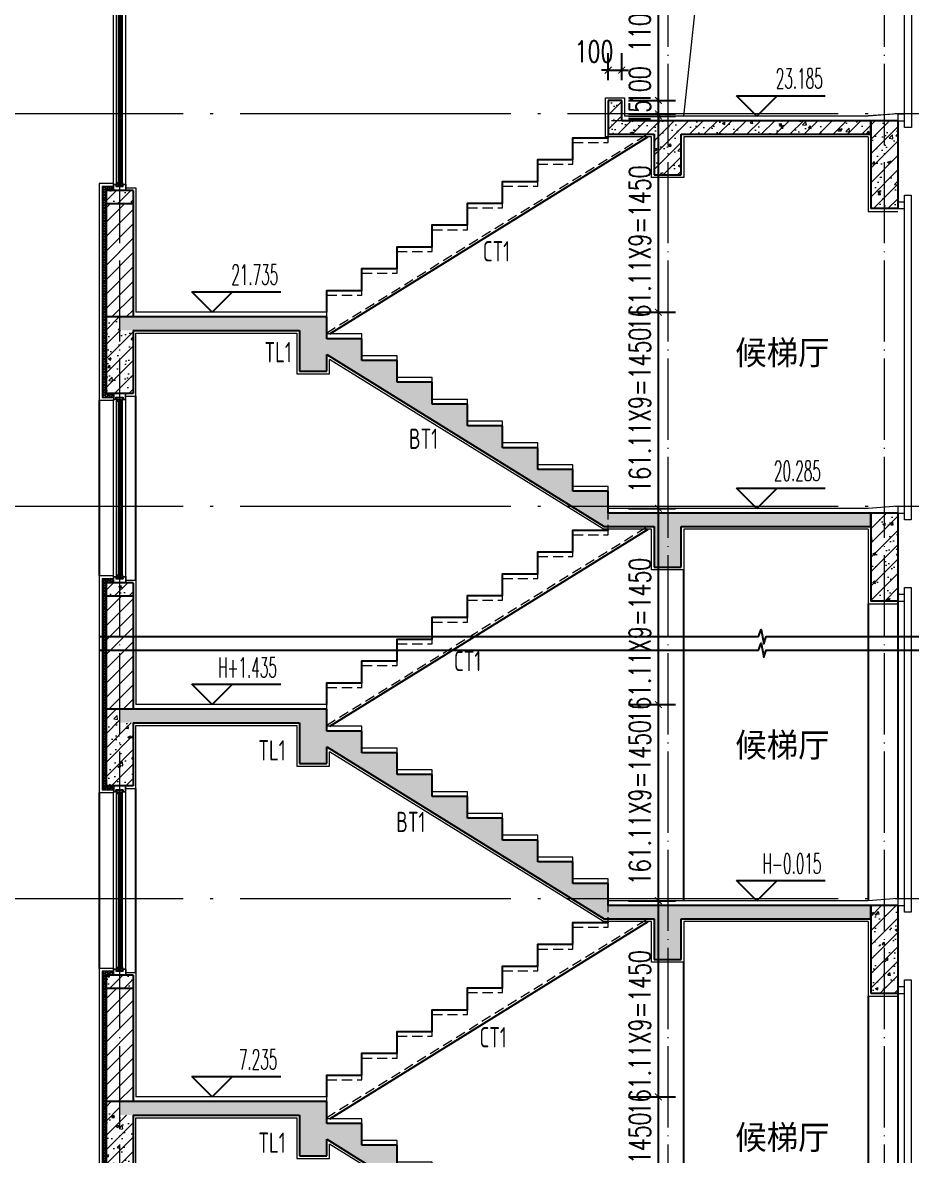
# Model space of a CAD drawing. Extents: x -1307975 to -76406, y -96289 to 379359.
# Drawn here: x -620117 to -613550, y 324553 to 332925 of the extents above; entities that cross this region are included whole.
import ezdxf
from ezdxf.enums import TextEntityAlignment as Align

# ---------------------------------------------------------------- set-up
doc = ezdxf.new("R2010")
doc.units = 0
doc.header["$LTSCALE"] = 1000
doc.linetypes.add('DOTE', pattern=[2.42, 2, -0.2, 0.02, -0.2])
doc.linetypes.add('HIDDEN', pattern=[0.375, 0.25, -0.125])
doc.layers.get('0').update_dxf_attribs({"linetype": 'CONTINUOUS'})
doc.layers.get('DEFPOINTS').update_dxf_attribs({"linetype": 'CONTINUOUS'})
for name, color, linetype in [('DIM_ELEV', 3, 'CONTINUOUS'), ('DIM_SYMB', 3, 'CONTINUOUS'), ('PUB_TEXT', 2, 'CONTINUOUS'), ('TEXT', 2, 'CONTINUOUS'), ('WALL', 5, 'CONTINUOUS'), ('尺寸标注', 86, 'CONTINUOUS'), ('看线', 251, 'CONTINUOUS'), ('立面-看线', 251, 'CONTINUOUS')]:
    doc.layers.add(name, color=color, linetype=linetype)
for name, color, linetype, lineweight in [('DOTE', 19, 'DOTE', 9), ('PUB_HATCH', 8, 'CONTINUOUS', 9), ('S_WINDOW', 144, 'CONTINUOUS', 15), ('STAIR', 2, 'CONTINUOUS', 18), ('WINDOW', 144, 'CONTINUOUS', 15), ('内粉刷', 37, 'CONTINUOUS', 9), ('填充', 251, 'CONTINUOUS', 5), ('立面-洞口示意', 152, 'CONTINUOUS', 13), ('细细', 250, 'CONTINUOUS', 0)]:
    doc.layers.add(name, color=color, linetype=linetype, lineweight=lineweight)
doc.styles.add('_TCH_DIM', font='SIMPLEX.shx', dxfattribs={"width": 0.7, "bigfont": 'GBCBIG.shx'})
doc.styles.add('_TCH_DIM_T3', font='SIMPLEX', dxfattribs={"width": 0.705882, "bigfont": 'GBCBIG'})
doc.styles.add('TSSD_REIN', font='tssdeng.shx', dxfattribs={"width": 0.7, "height": 300, "bigfont": 'tssdchn.shx'})
doc.dimstyles.new('_TCH_ARCH&&50', dxfattribs={"dimtxt": 157.5, "dimasz": 50, "dimexe": 125, "dimexo": 150, "dimgap": 58.75, "dimtad": 1, "dimdec": 0, "dimzin": 0, "dimdsep": 46, "dimtxsty": '_TCH_DIM_T3', "dimblk": 'ARCHTICK', "dimcen": 0.09, "dimclrt": 7, "dimazin": 0, "dimtfac": 1, "dimtdec": 0, "dimtix": 1, "dimtmove": 2, "dimatfit": 3, "dimldrblk": 'ARCHTICK', "dimfxl": 1, "dimtolj": 1, "dimtzin": 0, "dimarcsym": 0})
pattern_1 = [(315, (-218910.2607, -140541.0897), (-1.767766953, -1.767766953), []), (315, (-218909.0822, -140541.0897), (-1.767766953, -1.767766953), [])]
pattern_2 = [(315, (-218910.2607, -141979.3279), (-1.767766953, -1.767766953), []), (315, (-218909.0822, -141979.3279), (-1.767766953, -1.767766953), [])]
pattern_3 = [(45, (0, 0), (-53.0330086, 53.0330086), []), (50, (0, 0), (215.178055, -18.82564), [22.5, -247.5]), (355, (0, 0), (-41.6254, 225.65764), [18, -198]), (100.4514, (17.93, -1.57), (173.552815, 206.831863), [19.122057, -210.342634]), (46.1842, (0, 60), (320.172315, -49.655704), [33.75, -371.25]), (96.6356, (26.68, 55.86), (280.39881, 292.23536), [28.68309, -315.5139]), (351.1842, (0, 60), (280.39858, 292.23558), [27, -297]), (21, (30, 45), (179.072116, -120.785667), [22.5, -247.5]), (326, (30, 45), (72.9946, 217.545014), [18, -198]), (71.4514, (44.92, 34.93), (252.06679, 96.75915), [19.122057, -210.342634]), (37.5, (0, 0), (3.6479566, 99.868156), [0, -195.6, 0, -201, 0, -198.75]), (7.5, (0, 0), (78.920861, 118.323514), [0, -114.6, 0, -191.1, 0, -75.75]), (327.5, (-66.9, 0), (160.146731, -6.7664615), [0, -75, 0, -234, 0, -310.5]), (317.5, (-96.9, 0), (174.95585, 30.031495), [0, -97.5, 0, -155.4, 0, -220.5])]
pattern_4 = [(45, (0, 53.85), (-53.03303, 53.03303), [])]
pattern_5 = [(45, (-762713.5, 410177.97), (-53.03301, 53.03301), []), (50, (-762713.5, 410177.97), (215.17805, -18.82564), [22.5, -247.5]), (355, (-762713.5, 410177.97), (-41.6254, 225.65764), [18, -198]), (100.4514, (-762695.57, 410176.4), (173.55281, 206.83186), [19.12206, -210.34263]), (46.1842, (-762713.5, 410237.97), (320.1723, -49.6557), [33.75, -371.25]), (96.6356, (-762686.82, 410233.83), (280.3988, 292.23536), [28.6831, -315.5139]), (351.1842, (-762713.5, 410237.97), (280.3986, 292.2356), [27, -297]), (21, (-762683.5, 410222.97), (179.07212, -120.78567), [22.5, -247.5]), (326, (-762683.5, 410222.97), (72.9946, 217.545), [18, -198]), (71.4514, (-762668.58, 410212.9), (252.0668, 96.75915), [19.12206, -210.34263]), (37.5, (-762713.5, 410177.97), (3.647957, 99.868156), [0, -195.6, 0, -201, 0, -198.75]), (7.5, (-762713.5, 410177.97), (78.92086, 118.323514), [0, -114.6, 0, -191.1, 0, -75.75]), (327.5, (-762780.4, 410177.97), (160.14673, -6.76646), [0, -75, 0, -234, 0, -310.5]), (317.5, (-762810.4, 410177.97), (174.95585, 30.0315), [0, -97.5, 0, -155.4, 0, -220.5])]

# ---------------------------------------------------------------- blocks, each defined once
blk = doc.blocks.new('FGSDFSFSEFESFES')
at = {"layer": 'WINDOW', "ltscale": 0.8}
for p, q in [((175258.6, -121034), (175208.6, -121034)), ((175258.6, -121084), (175208.6, -121084)), ((175258.6, -123284), (175208.6, -123284)), ((175258.6, -123334), (175208.6, -123334))]:
    blk.add_line(p, q, dxfattribs=at)
blk.add_lwpolyline([(175158.6, -123384), (175208.6, -123384), (175208.6, -120984), (175158.6, -120984), (175158.6, -123384)], dxfattribs=at)
blk = doc.blocks.new('zrszerf')
at = {"layer": '细细'}
h = blk.add_hatch(dxfattribs=at)
h.set_pattern_fill('金属', color=256, style=0)
h.set_pattern_definition(pattern_1)
h.paths.add_polyline_path([(257694.9, 608543.3), (257714.9, 608543.3), (257714.9, 608556.8), (257764.9, 608556.8), (257764.9, 608543.3), (257784.9, 608543.3), (257784.9, 608588.3), (257694.9, 608588.3)])
h.paths.add_polyline_path([(257712.9, 608558.8), (257712.9, 608545.3), (257696.9, 608545.3), (257696.9, 608586.3), (257782.9, 608586.3), (257782.9, 608545.3), (257766.9, 608545.3), (257766.9, 608558.8)], flags=16)
h = blk.add_hatch(dxfattribs=at)
h.set_pattern_fill('金属', color=256, style=0)
h.set_pattern_definition(pattern_1)
h.paths.add_polyline_path([(257762.4, 608554.8), (257762.4, 608529.8), (257750.4, 608529.8), (257750.4, 608539.8), (257729.4, 608539.8), (257729.4, 608529.8), (257717.4, 608529.8), (257717.4, 608554.8)])
h.paths.add_polyline_path([(257719.4, 608552.8), (257719.4, 608531.8), (257727.4, 608531.8), (257727.4, 608541.8), (257752.4, 608541.8), (257752.4, 608531.8), (257760.4, 608531.8), (257760.4, 608552.8)], flags=16)
h = blk.add_hatch(color=256, dxfattribs=at)
edge = h.paths.add_edge_path()
edge.add_line((257735.4, 608539.8), (257735.4, 608527.8))
edge.add_arc((257739.9, 608519.5), 9.44, 61.51755, 118.48245, ccw=False)
edge.add_line((257744.4, 608527.8), (257744.4, 608539.8))
edge.add_arc((257739.9, 608548.1), 9.44, 241.51755, 298.48245, ccw=False)
h = blk.add_hatch(dxfattribs=at)
h.set_pattern_fill('金属', color=256, style=0)
h.set_pattern_definition(pattern_2)
h.paths.add_polyline_path([(257694.9, 607233.3), (257714.9, 607233.3), (257714.9, 607219.8), (257764.9, 607219.8), (257764.9, 607233.3), (257784.9, 607233.3), (257784.9, 607188.3), (257694.9, 607188.3)])
h.paths.add_polyline_path([(257712.9, 607217.8), (257712.9, 607231.3), (257696.9, 607231.3), (257696.9, 607190.3), (257782.9, 607190.3), (257782.9, 607231.3), (257766.9, 607231.3), (257766.9, 607217.8)], flags=16)
h = blk.add_hatch(dxfattribs=at)
h.set_pattern_fill('金属', color=256, style=0)
h.set_pattern_definition(pattern_2)
h.paths.add_polyline_path([(257762.4, 607221.8), (257762.4, 607246.8), (257750.4, 607246.8), (257750.4, 607236.8), (257729.4, 607236.8), (257729.4, 607246.8), (257717.4, 607246.8), (257717.4, 607221.8)])
h.paths.add_polyline_path([(257719.4, 607223.8), (257719.4, 607244.8), (257727.4, 607244.8), (257727.4, 607234.8), (257752.4, 607234.8), (257752.4, 607244.8), (257760.4, 607244.8), (257760.4, 607223.8)], flags=16)
h = blk.add_hatch(color=256, dxfattribs=at)
edge = h.paths.add_edge_path()
edge.add_line((257735.4, 607236.8), (257735.4, 607248.8))
edge.add_arc((257739.9, 607257.1), 9.44, 241.51755, 298.48245)
edge.add_line((257744.4, 607248.8), (257744.4, 607236.8))
edge.add_arc((257739.9, 607228.5), 9.44, 61.51755, 118.48245)
at = {"layer": 'S_WINDOW'}
for p, q in [((257694.9, 607233.3), (257694.9, 608543.3)), ((257717.4, 607246.8), (257717.4, 608529.8)), ((257762.4, 607246.8), (257762.4, 608529.8)), ((257784.9, 607233.3), (257784.9, 608543.3))]:
    blk.add_line(p, q, dxfattribs=at)
for points in [[(257784.9, 608588.3), (257784.9, 608543.3), (257764.9, 608543.3), (257764.9, 608556.8), (257714.9, 608556.8), (257714.9, 608543.3), (257694.9, 608543.3), (257694.9, 608588.3)], [(257782.9, 608586.3), (257782.9, 608545.3), (257766.9, 608545.3), (257766.9, 608558.8), (257712.9, 608558.8), (257712.9, 608545.3), (257696.9, 608545.3), (257696.9, 608586.3)], [(257762.4, 608554.8), (257762.4, 608529.8), (257750.4, 608529.8), (257750.4, 608539.8), (257729.4, 608539.8), (257729.4, 608529.8), (257717.4, 608529.8), (257717.4, 608554.8)], [(257760.4, 608552.8), (257760.4, 608531.8), (257752.4, 608531.8), (257752.4, 608541.8), (257727.4, 608541.8), (257727.4, 608531.8), (257719.4, 608531.8), (257719.4, 608552.8)], [(257784.9, 607188.3), (257784.9, 607233.3), (257764.9, 607233.3), (257764.9, 607219.8), (257714.9, 607219.8), (257714.9, 607233.3), (257694.9, 607233.3), (257694.9, 607188.3)], [(257782.9, 607190.3), (257782.9, 607231.3), (257766.9, 607231.3), (257766.9, 607217.8), (257712.9, 607217.8), (257712.9, 607231.3), (257696.9, 607231.3), (257696.9, 607190.3)], [(257762.4, 607221.8), (257762.4, 607246.8), (257750.4, 607246.8), (257750.4, 607236.8), (257729.4, 607236.8), (257729.4, 607246.8), (257717.4, 607246.8), (257717.4, 607221.8)], [(257760.4, 607223.8), (257760.4, 607244.8), (257752.4, 607244.8), (257752.4, 607234.8), (257727.4, 607234.8), (257727.4, 607244.8), (257719.4, 607244.8), (257719.4, 607223.8)]]:
    blk.add_lwpolyline(points, close=True, dxfattribs=at)
at = {"layer": '细细'}
for points in [[(257729.4, 608529.8), (257729.4, 607246.8)], [(257735.4, 607248.8), (257735.4, 608539.8)], [(257744.4, 607248.8), (257744.4, 608539.8)], [(257750.4, 608529.8), (257750.4, 607246.8)]]:
    blk.add_lwpolyline(points, dxfattribs=at)
for points in [[(257735.4, 608539.8), (257735.4, 608527.8, -0.253805), (257744.4, 608527.8), (257744.4, 608539.8, -0.253805)], [(257735.4, 607236.8), (257735.4, 607248.8, 0.253805), (257744.4, 607248.8), (257744.4, 607236.8, 0.253805)]]:
    blk.add_lwpolyline(points, format="xyb", close=True, dxfattribs=at)
blk = doc.blocks.new('$LinePat$保温层')
at = {"color": 0}
for p, q in [((24, -24), (24, -56)), ((72, -56), (72, -24))]:
    blk.add_line(p, q, dxfattribs=at)
for centre, start, end in [((96, -24), 90, 180), ((0, -24), 0, 90), ((48, -56), 180, 0)]:
    blk.add_arc(centre, 24, start, end, dxfattribs=at)
blk = doc.blocks.new('BFGBFBCBVFB')
at = {"layer": 'PUB_HATCH'}
h = blk.add_hatch(dxfattribs=at)
h.set_pattern_fill('钢筋混凝土', color=256, scale=30, style=0)
h.set_pattern_definition(pattern_3)
h.paths.add_polyline_path([(894172.3, 26030), (894172.3, 25380), (894372.3, 25380), (894372.3, 26030)])
h = blk.add_hatch(dxfattribs=at)
h.set_pattern_fill('钢筋混凝土', color=256, scale=30, style=0)
h.set_pattern_definition(pattern_3)
h.paths.add_polyline_path([(898272.4, 25995), (896272.3, 25995), (896472.3, 25895), (898272.4, 25895)])
h = blk.add_hatch(dxfattribs=at)
h.set_pattern_fill('钢筋混凝土', color=256, scale=30, style=0)
h.set_pattern_definition(pattern_3)
h.paths.add_polyline_path([(896472.3, 25895), (896272.3, 25995), (896272.3, 25480), (896472.3, 25480)])
h = blk.add_hatch(dxfattribs=at)
h.set_pattern_fill('钢筋混凝土', color=256, scale=30, style=0)
h.set_pattern_definition(pattern_3)
h.paths.add_polyline_path([(888522.3, 25515), (888522.3, 25415), (888722.3, 25415), (888722.3, 25515)])
h = blk.add_hatch(dxfattribs=at)
h.set_pattern_fill('普通砖', color=256, scale=30, style=0)
h.set_pattern_definition(pattern_4)
h.paths.add_polyline_path([(896472.3, 25480), (896272.3, 25480), (896272.3, 23095), (896472.3, 23095)])
h = blk.add_hatch(dxfattribs=at)
h.set_pattern_fill('普通砖', color=256, scale=30, style=0)
h.set_pattern_definition(pattern_4)
h.paths.add_polyline_path([(888722.4, 25415), (888522.4, 25415), (888522.4, 24580), (888722.4, 24580)])
h = blk.add_hatch(dxfattribs=at)
h.set_pattern_fill('钢筋混凝土', color=256, scale=30, style=0)
h.set_pattern_definition(pattern_3)
h.paths.add_polyline_path([(888722.3, 24480), (888622.3, 24480), (888622.3, 24580), (888522.3, 24580), (888522.3, 24015), (888722.3, 24015)])
h = blk.add_hatch(dxfattribs=at)
h.set_pattern_fill('钢筋混凝土', color=256, scale=30, style=0)
h.set_pattern_definition(pattern_3)
h.paths.add_polyline_path([(888622.3, 24580), (888622.3, 24480), (889952.4, 24480), (889952.4, 24180), (890152.4, 24180), (890152.4, 24301.2), (892203.9, 23030), (892572.4, 23030), (892572.4, 22730), (892772.4, 22730), (892772.4, 23030), (894172.3, 23030), (894172.3, 23130), (892232.4, 23130), (892232.4, 23291.1), (891972.4, 23291.1), (891972.4, 23452.2), (891712.4, 23452.2), (891712.4, 23613.3), (891452.4, 23613.3), (891452.4, 23774.4), (891192.4, 23774.4), (891192.4, 23935.5), (890932.4, 23935.5), (890932.4, 24096.6), (890672.4, 24096.6), (890672.4, 24257.8), (890412.4, 24257.8), (890412.4, 24418.9), (890152.4, 24418.9), (890152.4, 24580)])
at = {"layer": '立面-看线'}
h = blk.add_hatch(dxfattribs=at)
h.set_pattern_fill('HONEY', color=256, scale=7)
h.set_pattern_definition([(0, (93631.251, -359366.987), (16.66875, 9.623705), [11.1125, -22.225]), (120, (93631.251, -359366.987), (-16.66874801, 9.62370845), [11.1125, -22.225]), (60, (93631.251, -359366.987), (1.99e-06, 19.24741345), [-22.225, 11.1125])])
h.paths.add_polyline_path([(896543.3, 26020), (896543.3, 25995), (898272.4, 25995), (898272.4, 26020)])
h = blk.add_hatch(dxfattribs=at)
h.set_pattern_fill('HONEY', color=256, scale=7)
h.set_pattern_definition([(0, (77469.076, -360831.97), (16.66875, 9.623705), [11.1125, -22.225]), (120, (77469.076, -360831.97), (-16.66874801, 9.62370845), [11.1125, -22.225]), (60, (77469.076, -360831.97), (1.99e-06, 19.24741345), [-22.225, 11.1125])])
h.paths.add_polyline_path([(888492.3, 24615), (888522.3, 24615), (888522.3, 25515), (888577.3, 25515), (888577.3, 25545), (888492.3, 25545)])
h = blk.add_hatch(dxfattribs=at)
h.set_pattern_fill('HONEY', color=256, scale=7)
h.set_pattern_definition([(0, (77469.098, -360831.968), (16.66875, 9.623705), [11.1125, -22.225]), (120, (77469.098, -360831.968), (-16.66874801, 9.62370845), [11.1125, -22.225]), (60, (77469.098, -360831.968), (1.99e-06, 19.24741345), [-22.225, 11.1125])])
h.paths.add_polyline_path([(888492.3, 24615), (888522.3, 24615), (888522.3, 24015), (888577.3, 24015), (888577.3, 23985), (888492.3, 23985)])
at = {"layer": 'PUB_HATCH', "color": 215, "true_color": 0xa953a0}
blk.add_line((896543.3, 26020), (898272.4, 26020), dxfattribs=at)
blk.add_lwpolyline([(888577.3, 25545), (888492.3, 25545), (888492.3, 23985), (888577.3, 23985)], dxfattribs=at)
at = {"layer": 'STAIR', "linetype": 'HIDDEN', "ltscale": 0.3}
blk.add_line((890152.4, 24462.3), (892520.9, 25930), dxfattribs=at)
blk.add_lwpolyline([(890152.4, 24580), (890152.4, 24741.1), (890412.4, 24741.1), (890412.4, 24902.2), (890672.4, 24902.2), (890672.4, 25063.3), (890932.4, 25063.3), (890932.4, 25224.4), (891192.4, 25224.4), (891192.4, 25385.5), (891452.4, 25385.5), (891452.4, 25546.6), (891712.4, 25546.6), (891712.4, 25707.8), (891972.4, 25707.8), (891972.4, 25868.9), (892232.4, 25868.9), (892232.4, 26030)], dxfattribs=at)
at = {"layer": 'WALL'}
for p, q in [((894172.3, 26030), (894172.3, 25380)), ((894372.3, 26030), (894172.3, 26030)), ((894372.3, 26030), (894372.3, 25380)), ((898272.4, 25995), (896272.3, 25995)), ((896272.3, 25995), (896272.3, 25480)), ((898272.4, 25895), (898272.4, 25995)), ((898272.4, 25895), (896472.3, 25895)), ((896472.3, 25895), (896472.3, 25480)), ((888522.3, 25515), (888522.3, 25415)), ((888722.3, 25515), (888522.3, 25515)), ((888722.3, 25515), (888722.3, 25415)), ((896272.3, 25480), (896272.3, 23095)), ((896472.3, 25480), (896272.3, 25480)), ((896472.3, 25480), (896472.3, 23095)), ((888722.3, 25415), (888522.3, 25415)), ((888522.4, 25415), (888522.4, 24580)), ((888722.3, 25415), (888722.4, 25415)), ((888722.4, 25415), (888722.4, 24580)), ((894372.3, 25380), (894172.3, 25380)), ((888522.3, 24580), (888522.3, 24015)), ((888622.3, 24580), (888522.3, 24580)), ((888622.3, 24580), (888522.4, 24580)), ((890152.4, 24580), (888622.3, 24580)), ((890152.4, 24418.9), (890152.4, 24580)), ((888722.3, 24480), (888722.3, 24015)), ((888722.3, 24480), (889952.4, 24480)), ((889952.4, 24480), (889952.4, 24180)), ((890412.4, 24418.9), (890152.4, 24418.9)), ((890412.4, 24257.8), (890412.4, 24418.9)), ((890152.4, 24180), (890152.4, 24301.2)), ((890152.4, 24301.2), (892203.9, 23030)), ((890672.4, 24257.8), (890412.4, 24257.8)), ((890672.4, 24096.6), (890672.4, 24257.8)), ((889952.4, 24180), (890152.4, 24180)), ((890932.4, 24096.6), (890672.4, 24096.6)), ((890932.4, 23935.5), (890932.4, 24096.6)), ((888722.3, 24015), (888522.3, 24015)), ((891192.4, 23935.5), (890932.4, 23935.5)), ((891192.4, 23774.4), (891192.4, 23935.5)), ((891452.4, 23774.4), (891192.4, 23774.4)), ((891452.4, 23613.3), (891452.4, 23774.4)), ((891712.4, 23613.3), (891452.4, 23613.3)), ((891712.4, 23452.2), (891712.4, 23613.3)), ((891972.4, 23452.2), (891712.4, 23452.2)), ((891972.4, 23291.1), (891972.4, 23452.2)), ((892232.4, 23291.1), (891972.4, 23291.1)), ((892232.4, 23130), (892232.4, 23291.1)), ((894172.3, 23130), (892232.4, 23130)), ((894172.3, 23030), (894172.3, 23130)), ((892203.9, 23030), (892572.4, 23030)), ((892572.4, 23030), (892572.4, 22730)), ((892772.4, 22730), (892772.4, 23030)), ((892772.4, 23030), (894172.3, 23030)), ((896472.3, 23095), (896272.3, 23095)), ((892572.4, 22730), (892772.4, 22730))]:
    blk.add_line(p, q, dxfattribs=at)
at = {"layer": '内粉刷'}
for p, q in [((896493.3, 23095), (896493.3, 25895)), ((896543.3, 25895), (896543.3, 23095)), ((896563.3, 25875), (898272.4, 25875)), ((890152.4, 24615), (888742.3, 24615)), ((888742.3, 24460), (889932.4, 24460)), ((889932.4, 24460), (889932.4, 24160)), ((890172.4, 24160), (890172.4, 24265.3)), ((889932.4, 24160), (890172.4, 24160)), ((894152.4, 23165), (892232.4, 23165))]:
    blk.add_line(p, q, dxfattribs=at)
for points in [[(894372.4, 26080), (894152.4, 26065)], [(894372.4, 26080), (894372.4, 26030)], [(898272.4, 26050), (896563.3, 26050)], [(894152.4, 25910), (894152.4, 25360), (894372.4, 25360)], [(896563.3, 25875), (896563.3, 23150)], [(888577.3, 25565), (888472.3, 25565), (888472.3, 23965), (888577.3, 23965)], [(888667.3, 25535), (888742.3, 25535), (888742.3, 24615)], [(892232.4, 23165), (892232.4, 23326.1), (891972.4, 23326.1), (891972.4, 23487.2), (891712.4, 23487.2), (891712.4, 23648.3), (891452.4, 23648.3), (891452.4, 23809.4), (891192.4, 23809.4), (891192.4, 23970.5), (890932.4, 23970.5), (890932.4, 24131.6), (890672.4, 24131.6), (890672.4, 24292.8), (890412.4, 24292.8), (890412.4, 24453.9), (890152.4, 24453.9), (890152.4, 24615)], [(888667.3, 23995), (888742.3, 23995), (888742.3, 24460)], [(894152.4, 23010), (892792.4, 23010), (892792.4, 22710), (892552.4, 22710), (892552.4, 23010), (892198.2, 23010), (890172.4, 24265.3)]]:
    blk.add_lwpolyline(points, dxfattribs=at)
at = {"layer": '看线'}
for p, q in [((888742.3, 25535), (888742.3, 26895)), ((888472.3, 26865), (888472.3, 25565)), ((892792.4, 23165), (892792.4, 25610)), ((894372.3, 25380), (894372.3, 23180)), ((894152.4, 25360), (894152.4, 23165))]:
    blk.add_line(p, q, dxfattribs=at)
at = {"layer": '看线', "color": 32}
for p, q in [((896563.3, 26080), (898272.4, 26080)), ((890176.7, 24453.9), (892526.6, 25910))]:
    blk.add_line(p, q, dxfattribs=at)
blk.add_lwpolyline([(890152.4, 24615), (890152.4, 24776.1), (890412.4, 24776.1), (890412.4, 24937.2), (890672.4, 24937.2), (890672.4, 25098.3), (890932.4, 25098.3), (890932.4, 25259.4), (891192.4, 25259.4), (891192.4, 25420.5), (891452.4, 25420.5), (891452.4, 25581.6), (891712.4, 25581.6), (891712.4, 25742.8), (891972.4, 25742.8), (891972.4, 25903.9), (892232.4, 25903.9), (892232.4, 25910)], dxfattribs=at)
at = {"xscale": -1}
for name, p in [('zrszerf', (1146362.2, -581673.3)), ('FGSDFSFSEFESFES', (1069630.9, 146464))]:
    blk.add_blockref(name, p, dxfattribs=at)
at = {"layer": '填充', "color": 252, "xscale": -0.5013020832264923, "yscale": 0.499999999874268, "zscale": 0.4999999998742679, "rotation": 269.9999999995265}
for p in [(896538.3, 25846.8), (896538.3, 25798.7), (896538.3, 25750.6), (896538.3, 25702.5), (896538.3, 25654.3), (896538.3, 25606.2), (896538.3, 25558.1), (896538.3, 25510), (896538.3, 25461.8), (896538.3, 25413.7), (896538.3, 25365.6), (896538.3, 25317.5), (896538.3, 25269.3), (896538.3, 25221.2), (896538.3, 25173.1), (896538.3, 25125), (896538.3, 25076.8), (896538.3, 25028.7), (896538.3, 24980.6), (896538.3, 24932.5), (896538.3, 24884.3), (896538.3, 24836.2), (896538.3, 24788.1), (896538.3, 24740), (896538.3, 24691.8), (896538.3, 24643.7), (896538.3, 24595.6), (896538.3, 24547.5), (896538.3, 24499.3), (896538.3, 24451.2), (896538.3, 24403.1), (896538.3, 24355), (896538.3, 24306.8), (896538.3, 24258.7), (896538.3, 24210.6), (896538.3, 24162.5), (896538.3, 24114.3), (896538.3, 24066.2), (896538.3, 24018.1), (896538.3, 23970), (896538.3, 23921.8), (896538.3, 23873.7), (896538.3, 23825.6), (896538.3, 23777.5), (896538.3, 23729.3), (896538.3, 23681.2), (896538.3, 23633.1), (896538.3, 23585), (896538.3, 23536.8), (896538.3, 23488.7), (896538.3, 23440.6), (896538.3, 23392.5), (896538.3, 23344.3), (896538.3, 23296.2), (896538.3, 23248.1), (896538.3, 23200), (896538.3, 23151.8), (896538.3, 23103.7)]:
    blk.add_blockref('$LinePat$保温层', p, dxfattribs=at)
blk = doc.blocks.new('_ArchTick')
at = {"color": 0, "linetype": 'ByBlock', "const_width": 0.15}
blk.add_lwpolyline([(-0.5, -0.5), (0.5, 0.5)], dxfattribs=at)
blk = doc.blocks.new('*D560')
at = {"layer": 'DEFPOINTS', "color": 0, "transparency": 16777216}
for p in [(-615790.2, 333449.5), (-615419, 333449.5), (-615790.2, 332349.5)]:
    blk.add_point(p, dxfattribs=at)
at = {"layer": '尺寸标注', "color": 0, "lineweight": -2, "transparency": 16777216}
for p, q in [((-615640.2, 333449.5), (-615294, 333449.5)), ((-615419, 332349.5), (-615419, 333449.5)), ((-615640.2, 332349.5), (-615294, 332349.5))]:
    blk.add_line(p, q, dxfattribs=at)
at = {"layer": '尺寸标注', "color": 0, "lineweight": -2, "transparency": 16777216, "xscale": 50, "yscale": 50, "zscale": 50}
for p, rotation in [((-615419, 333449.5), 90), ((-615419, 332349.5), 270)]:
    blk.add_blockref('_ArchTick', p, dxfattribs=dict(at, rotation=rotation))
at = {"layer": '尺寸标注', "color": 7, "transparency": 16777216, "insert": (-615556.5, 332899.5), "char_height": 157.5, "attachment_point": 5, "rotation": 90, "style": '_TCH_DIM_T3'}
blk.add_mtext('\\A1;1100', dxfattribs=at)
blk = doc.blocks.new('*D561')
at = {"layer": 'DEFPOINTS', "color": 0, "transparency": 16777216}
for p in [(-615790.2, 332349.5), (-615419, 332349.5), (-615790.2, 332249.5)]:
    blk.add_point(p, dxfattribs=at)
at = {"layer": '尺寸标注', "color": 0, "lineweight": -2, "transparency": 16777216}
for p, q in [((-615419, 332349.5), (-615419, 332399.5)), ((-615640.2, 332349.5), (-615294, 332349.5)), ((-615419, 332249.5), (-615419, 332349.5)), ((-615640.2, 332249.5), (-615294, 332249.5)), ((-615419, 332249.5), (-615419, 332199.5))]:
    blk.add_line(p, q, dxfattribs=at)
at = {"layer": '尺寸标注', "color": 0, "lineweight": -2, "transparency": 16777216, "xscale": 50, "yscale": 50, "zscale": 50}
for p, rotation in [((-615419, 332349.5), 270), ((-615419, 332249.5), 90)]:
    blk.add_blockref('_ArchTick', p, dxfattribs=dict(at, rotation=rotation))
at = {"layer": '尺寸标注', "color": 7, "transparency": 16777216, "insert": (-615556.5, 332458.5), "char_height": 157.5, "attachment_point": 5, "rotation": 90, "style": '_TCH_DIM_T3'}
blk.add_mtext('\\A1;100', dxfattribs=at)
blk = doc.blocks.new('*D562')
at = {"layer": 'DEFPOINTS', "color": 0, "transparency": 16777216}
for p in [(-615790.2, 332249.5), (-615790.2, 332234.5), (-615419, 332249.5)]:
    blk.add_point(p, dxfattribs=at)
at = {"layer": '尺寸标注', "color": 0, "lineweight": -2, "transparency": 16777216}
for p, q in [((-615419, 332249.5), (-615419, 332299.5)), ((-615640.2, 332249.5), (-615294, 332249.5)), ((-615640.2, 332234.5), (-615294, 332234.5)), ((-615419, 332234.5), (-615419, 332249.5)), ((-615419, 332234.5), (-615419, 332184.5))]:
    blk.add_line(p, q, dxfattribs=at)
at = {"layer": '尺寸标注', "color": 0, "lineweight": -2, "transparency": 16777216, "xscale": 50, "yscale": 50, "zscale": 50}
for p, rotation in [((-615419, 332249.5), 270), ((-615419, 332234.5), 90)]:
    blk.add_blockref('_ArchTick', p, dxfattribs=dict(at, rotation=rotation))
at = {"layer": '尺寸标注', "color": 7, "transparency": 16777216, "insert": (-615556.5, 332257.6), "char_height": 157.5, "attachment_point": 5, "rotation": 90, "style": '_TCH_DIM_T3'}
blk.add_mtext('\\A1;15', dxfattribs=at)
blk = doc.blocks.new('*D563')
at = {"layer": 'DEFPOINTS', "color": 0, "transparency": 16777216}
for p in [(-615790.2, 332234.5), (-615419, 332234.5), (-615790.2, 330784.6)]:
    blk.add_point(p, dxfattribs=at)
at = {"layer": '尺寸标注', "color": 0, "lineweight": -2, "transparency": 16777216}
for p, q in [((-615640.2, 332234.5), (-615294, 332234.5)), ((-615419, 330784.6), (-615419, 332234.5)), ((-615640.2, 330784.6), (-615294, 330784.6))]:
    blk.add_line(p, q, dxfattribs=at)
at = {"layer": '尺寸标注', "color": 0, "lineweight": -2, "transparency": 16777216, "xscale": 50, "yscale": 50, "zscale": 50}
for p, rotation in [((-615419, 332234.5), 90), ((-615419, 330784.6), 270)]:
    blk.add_blockref('_ArchTick', p, dxfattribs=dict(at, rotation=rotation))
at = {"layer": '尺寸标注', "color": 7, "transparency": 16777216, "insert": (-615556.5, 331259.6), "char_height": 157.5, "attachment_point": 5, "rotation": 90, "style": '_TCH_DIM_T3'}
blk.add_mtext('\\A1;161.11X9=1450', dxfattribs=at)
blk = doc.blocks.new('*D564')
at = {"layer": 'DEFPOINTS', "color": 0, "transparency": 16777216}
for p in [(-615790.2, 330784.6), (-615419, 330784.6), (-615790.2, 329334.6)]:
    blk.add_point(p, dxfattribs=at)
at = {"layer": '尺寸标注', "color": 0, "lineweight": -2, "transparency": 16777216}
for p, q in [((-615640.2, 330784.6), (-615294, 330784.6)), ((-615419, 329334.6), (-615419, 330784.6)), ((-615640.2, 329334.6), (-615294, 329334.6))]:
    blk.add_line(p, q, dxfattribs=at)
at = {"layer": '尺寸标注', "color": 0, "lineweight": -2, "transparency": 16777216, "xscale": 50, "yscale": 50, "zscale": 50}
for p, rotation in [((-615419, 330784.6), 90), ((-615419, 329334.6), 270)]:
    blk.add_blockref('_ArchTick', p, dxfattribs=dict(at, rotation=rotation))
at = {"layer": '尺寸标注', "color": 7, "transparency": 16777216, "insert": (-615556.5, 330059.6), "char_height": 157.5, "attachment_point": 5, "rotation": 90, "style": '_TCH_DIM_T3'}
blk.add_mtext('\\A1;161.11X9=1450', dxfattribs=at)
blk = doc.blocks.new('*D565')
at = {"layer": 'DEFPOINTS', "color": 0, "transparency": 16777216}
for p in [(-615790.2, 329334.6), (-615419, 329334.6), (-615790.2, 327884.6)]:
    blk.add_point(p, dxfattribs=at)
at = {"layer": '尺寸标注', "color": 0, "lineweight": -2, "transparency": 16777216}
for p, q in [((-615640.2, 329334.6), (-615294, 329334.6)), ((-615419, 327884.6), (-615419, 329334.6)), ((-615640.2, 327884.6), (-615294, 327884.6))]:
    blk.add_line(p, q, dxfattribs=at)
at = {"layer": '尺寸标注', "color": 0, "lineweight": -2, "transparency": 16777216, "xscale": 50, "yscale": 50, "zscale": 50}
for p, rotation in [((-615419, 329334.6), 90), ((-615419, 327884.6), 270)]:
    blk.add_blockref('_ArchTick', p, dxfattribs=dict(at, rotation=rotation))
at = {"layer": '尺寸标注', "color": 7, "transparency": 16777216, "insert": (-615556.5, 328359.6), "char_height": 157.5, "attachment_point": 5, "rotation": 90, "style": '_TCH_DIM_T3'}
blk.add_mtext('\\A1;161.11X9=1450', dxfattribs=at)
blk = doc.blocks.new('*D566')
at = {"layer": 'DEFPOINTS', "color": 0, "transparency": 16777216}
for p in [(-615790.2, 327884.6), (-615419, 327884.6), (-615790.2, 326434.6)]:
    blk.add_point(p, dxfattribs=at)
at = {"layer": '尺寸标注', "color": 0, "lineweight": -2, "transparency": 16777216}
for p, q in [((-615640.2, 327884.6), (-615294, 327884.6)), ((-615419, 326434.6), (-615419, 327884.6)), ((-615640.2, 326434.6), (-615294, 326434.6))]:
    blk.add_line(p, q, dxfattribs=at)
at = {"layer": '尺寸标注', "color": 0, "lineweight": -2, "transparency": 16777216, "xscale": 50, "yscale": 50, "zscale": 50}
for p, rotation in [((-615419, 327884.6), 90), ((-615419, 326434.6), 270)]:
    blk.add_blockref('_ArchTick', p, dxfattribs=dict(at, rotation=rotation))
at = {"layer": '尺寸标注', "color": 7, "transparency": 16777216, "insert": (-615556.5, 327159.6), "char_height": 157.5, "attachment_point": 5, "rotation": 90, "style": '_TCH_DIM_T3'}
blk.add_mtext('\\A1;161.11X9=1450', dxfattribs=at)
blk = doc.blocks.new('*D567')
at = {"layer": 'DEFPOINTS', "color": 0, "transparency": 16777216}
for p in [(-615790.2, 326434.6), (-615419, 326434.6), (-615790.2, 324984.6)]:
    blk.add_point(p, dxfattribs=at)
at = {"layer": '尺寸标注', "color": 0, "lineweight": -2, "transparency": 16777216}
for p, q in [((-615640.2, 326434.6), (-615294, 326434.6)), ((-615419, 324984.6), (-615419, 326434.6)), ((-615640.2, 324984.6), (-615294, 324984.6))]:
    blk.add_line(p, q, dxfattribs=at)
at = {"layer": '尺寸标注', "color": 0, "lineweight": -2, "transparency": 16777216, "xscale": 50, "yscale": 50, "zscale": 50}
for p, rotation in [((-615419, 326434.6), 90), ((-615419, 324984.6), 270)]:
    blk.add_blockref('_ArchTick', p, dxfattribs=dict(at, rotation=rotation))
at = {"layer": '尺寸标注', "color": 7, "transparency": 16777216, "insert": (-615556.5, 325459.6), "char_height": 157.5, "attachment_point": 5, "rotation": 90, "style": '_TCH_DIM_T3'}
blk.add_mtext('\\A1;161.11X9=1450', dxfattribs=at)
blk = doc.blocks.new('*D568')
at = {"layer": 'DEFPOINTS', "color": 0, "transparency": 16777216}
for p in [(-615790.2, 324984.6), (-615419, 324984.6), (-615790.2, 323534.6)]:
    blk.add_point(p, dxfattribs=at)
at = {"layer": '尺寸标注', "color": 0, "lineweight": -2, "transparency": 16777216}
for p, q in [((-615640.2, 324984.6), (-615294, 324984.6)), ((-615419, 323534.6), (-615419, 324984.6)), ((-615640.2, 323534.6), (-615294, 323534.6))]:
    blk.add_line(p, q, dxfattribs=at)
at = {"layer": '尺寸标注', "color": 0, "lineweight": -2, "transparency": 16777216, "xscale": 50, "yscale": 50, "zscale": 50}
for p, rotation in [((-615419, 324984.6), 90), ((-615419, 323534.6), 270)]:
    blk.add_blockref('_ArchTick', p, dxfattribs=dict(at, rotation=rotation))
at = {"layer": '尺寸标注', "color": 7, "transparency": 16777216, "insert": (-615556.5, 324259.6), "char_height": 157.5, "attachment_point": 5, "rotation": 90, "style": '_TCH_DIM_T3'}
blk.add_mtext('\\A1;161.11X9=1450', dxfattribs=at)
blk = doc.blocks.new('*D577')
at = {"layer": 'DEFPOINTS', "color": 0, "transparency": 16777216}
for p in [(-615690.1, 332573.7), (-615790.1, 332349.6), (-615690.1, 332349.6)]:
    blk.add_point(p, dxfattribs=at)
at = {"layer": '尺寸标注', "color": 0, "lineweight": -2, "transparency": 16777216}
for p, q in [((-615790.1, 332499.6), (-615790.1, 332698.7)), ((-615690.1, 332499.6), (-615690.1, 332698.7)), ((-615790.1, 332573.7), (-615840.1, 332573.7)), ((-615790.1, 332573.7), (-615690.1, 332573.7)), ((-615690.1, 332573.7), (-615640.1, 332573.7))]:
    blk.add_line(p, q, dxfattribs=at)
at = {"layer": '尺寸标注', "color": 0, "lineweight": -2, "transparency": 16777216, "xscale": 50, "yscale": 50, "zscale": 50}
blk.add_blockref('_ArchTick', (-615790.1, 332573.7), dxfattribs=at)
at = {"layer": '尺寸标注', "color": 0, "lineweight": -2, "transparency": 16777216, "xscale": 50, "yscale": 50, "zscale": 50, "rotation": 180}
blk.add_blockref('_ArchTick', (-615690.1, 332573.7), dxfattribs=at)
at = {"layer": '尺寸标注', "color": 7, "transparency": 16777216, "insert": (-615895, 332711.2), "char_height": 157.5, "attachment_point": 5, "style": '_TCH_DIM_T3'}
blk.add_mtext('\\A1;100', dxfattribs=at)

msp = doc.modelspace()

# ---------------------------------------------------------------- hatches: boundary and pattern name
at = {"layer": 'PUB_HATCH'}
h = msp.add_hatch(dxfattribs=at)
h.set_pattern_fill('钢筋混凝土', color=256, scale=30, style=0)
h.set_pattern_definition(pattern_5)
h.paths.add_polyline_path([(-613850.24, 332099.55), (-613850.24, 332199.55), (-615690.18, 332199.55), (-615690.18, 332349.55), (-615790.18, 332349.55), (-615790.18, 332099.55), (-615450.18, 332099.55), (-615450.18, 331799.55), (-615250.18, 331799.55), (-615250.18, 332099.55)])
h = msp.add_hatch(dxfattribs=at)
h.set_pattern_fill('钢筋混凝土', color=256, scale=30, style=0)
h.set_pattern_definition(pattern_5)
h.paths.add_polyline_path([(-613850.24, 332199.73), (-613850.24, 331549.73), (-613650.24, 331549.73), (-613650.24, 332199.73)])
h = msp.add_hatch(dxfattribs=at)
h.set_pattern_fill('钢筋混凝土', color=256, scale=30, style=0)
h.set_pattern_definition(pattern_5)
h.paths.add_polyline_path([(-619500.27, 331684.75), (-619500.27, 331584.75), (-619300.27, 331584.75), (-619300.27, 331684.75)])
h = msp.add_hatch(dxfattribs=at)
h.set_pattern_fill('普通砖', color=256, scale=30, style=0)
h.set_pattern_definition([(45, (-762713.5, 410231.826), (-53.03303, 53.03303), [])])
h.paths.add_polyline_path([(-619300.2, 331584.75), (-619500.2, 331584.75), (-619500.19, 330749.75), (-619300.19, 330749.76)])
h = msp.add_hatch(dxfattribs=at)
h.set_pattern_fill('钢筋混凝土', color=256, scale=30, style=0)
h.set_pattern_definition(pattern_5)
h.paths.add_polyline_path([(-619300.24, 330649.74), (-619400.24, 330649.74), (-619400.24, 330749.75), (-619500.24, 330749.75), (-619500.24, 330184.75), (-619300.24, 330184.75)])
h = msp.add_hatch(dxfattribs=at)
h.set_pattern_fill('钢筋混凝土', color=256, scale=30, style=0)
h.set_pattern_definition(pattern_5)
h.paths.add_polyline_path([(-619400.24, 330749.75), (-619400.24, 330649.74), (-618070.18, 330649.74), (-618070.18, 330349.74), (-617870.18, 330349.74), (-617870.18, 330470.99), (-615818.65, 329199.74), (-615450.18, 329199.74), (-615450.18, 328899.74), (-615250.18, 328899.74), (-615250.18, 329199.74), (-613850.24, 329199.74), (-613850.24, 329299.74), (-615790.18, 329299.74), (-615790.18, 329460.85), (-616050.18, 329460.85), (-616050.18, 329621.96), (-616310.18, 329621.96), (-616310.18, 329783.07), (-616570.18, 329783.07), (-616570.18, 329944.19), (-616830.18, 329944.19), (-616830.18, 330105.3), (-617090.18, 330105.3), (-617090.18, 330266.41), (-617350.18, 330266.41), (-617350.18, 330427.52), (-617610.18, 330427.52), (-617610.18, 330588.63), (-617870.18, 330588.63), (-617870.18, 330749.74)])
at = {"layer": '立面-看线'}
h = msp.add_hatch(dxfattribs=at)
h.set_pattern_fill('HONEY', color=256, scale=7)
h.set_pattern_definition([(0, (-1430553.506, -54662.204), (16.66875, 9.623705), [11.1125, -22.225]), (120, (-1430553.506, -54662.204), (-16.66874801, 9.62370845), [11.1125, -22.225]), (60, (-1430553.506, -54662.204), (1.99e-06, 19.24741345), [-22.225, 11.1125])])
h.paths.add_polyline_path([(-619530.27, 330784.75), (-619500.27, 330784.75), (-619500.27, 331684.75), (-619445.27, 331684.75), (-619445.27, 331714.75), (-619530.27, 331714.75)])
h = msp.add_hatch(dxfattribs=at)
h.set_pattern_fill('HONEY', color=256, scale=7)
h.set_pattern_definition([(0, (-1430553.483, -54662.202), (16.66875, 9.623705), [11.1125, -22.225]), (120, (-1430553.483, -54662.202), (-16.66874801, 9.62370845), [11.1125, -22.225]), (60, (-1430553.483, -54662.202), (1.99e-06, 19.24741345), [-22.225, 11.1125])])
h.paths.add_polyline_path([(-619530.24, 330784.75), (-619500.24, 330784.75), (-619500.24, 330184.75), (-619445.24, 330184.75), (-619445.24, 330154.75), (-619530.24, 330154.75)])

# ---------------------------------------------------------------- linework, layer by layer
at = {"layer": 'DIM_ELEV', "color": 6}
for p, q in [((-614692.55, 332234.54), (-614842.55, 332384.54)), ((-614842.55, 332384.54), (-614186.55, 332384.54)), ((-614692.55, 332234.54), (-614542.55, 332384.54)), ((-618715.8, 330784.59), (-618865.8, 330934.59)), ((-618865.8, 330934.59), (-618209.8, 330934.59)), ((-618715.8, 330784.59), (-618565.8, 330934.59)), ((-614692.55, 329334.57), (-614842.55, 329484.57)), ((-614842.55, 329484.57), (-614186.55, 329484.57)), ((-614692.55, 329334.57), (-614542.55, 329484.57)), ((-618715.8, 327884.59), (-618865.8, 328034.59)), ((-618865.8, 328034.59), (-618209.8, 328034.59)), ((-618715.8, 327884.59), (-618565.8, 328034.59)), ((-614692.55, 326434.57), (-614842.55, 326584.57)), ((-614842.55, 326584.57), (-614186.55, 326584.57)), ((-614692.55, 326434.57), (-614542.55, 326584.57)), ((-618715.81, 324984.59), (-618865.81, 325134.59)), ((-618865.81, 325134.59), (-618209.81, 325134.59)), ((-618715.81, 324984.59), (-618565.81, 325134.59))]:
    msp.add_line(p, q, dxfattribs=at)
at = {"layer": 'DIM_SYMB', "color": 5}
for points in [[(-619550.21, 328386.57), (-614678.3, 328386.57), (-614659.19, 328439.07), (-614640.67, 328334.07), (-614622.05, 328386.57), (-609750.13, 328386.57)], [(-619550.21, 328286.57), (-614678.3, 328286.57), (-614659.19, 328339.07), (-614640.67, 328234.07), (-614622.05, 328286.57), (-609750.13, 328286.57)]]:
    msp.add_lwpolyline(points, dxfattribs=at)
at = {"layer": 'DOTE', "linetype": 'DOTE', "ltscale": 0.3}
for p, q in [((-619400.19, 336249.56), (-619400.17, 311349.56)), ((-615350.19, 336249.56), (-615350.17, 311349.56)), ((-613750.19, 336249.56), (-613750.17, 311349.56))]:
    msp.add_line(p, q, dxfattribs=at)
at = {"layer": 'DOTE', "linetype": 'DOTE'}
for p, q in [((-609250.13, 332249.56), (-624727.19, 332249.56)), ((-609250.13, 329349.56), (-624727.19, 329349.56)), ((-609250.13, 326449.56), (-624727.19, 326449.56)), ((-609250.13, 326449.56), (-624727.19, 326449.56))]:
    msp.add_line(p, q, dxfattribs=at)
at = {"layer": 'PUB_HATCH', "color": 215, "true_color": 0xa953a0}
msp.add_lwpolyline([(-619445.27, 331714.75), (-619530.27, 331714.75), (-619530.27, 330154.75), (-619445.27, 330154.75)], dxfattribs=at)
at = {"layer": 'STAIR', "linetype": 'HIDDEN', "ltscale": 0.3}
msp.add_line((-617870.18, 330632.1), (-615501.7, 332099.74), dxfattribs=at)
for points in [[(-617870.18, 330749.74), (-617870.18, 330910.85), (-617610.18, 330910.85), (-617610.18, 331071.96), (-617350.18, 331071.96), (-617350.18, 331233.07), (-617090.18, 331233.07), (-617090.18, 331394.19), (-616830.18, 331394.19), (-616830.18, 331555.3), (-616570.18, 331555.3), (-616570.18, 331716.41), (-616310.18, 331716.41), (-616310.18, 331877.52), (-616050.18, 331877.52), (-616050.18, 332038.63), (-615790.18, 332038.63), (-615790.18, 332199.55)], [(-615690.18, 332199.55), (-615790.18, 332199.55)]]:
    msp.add_lwpolyline(points, dxfattribs=at)
at = {"layer": 'WALL'}
for p, q in [((-615690.18, 332349.55), (-615790.18, 332349.55)), ((-615790.18, 332349.55), (-615790.18, 332099.55)), ((-615690.18, 332199.55), (-615690.18, 332349.55)), ((-613850.24, 332199.55), (-615690.18, 332199.55)), ((-613850.24, 332199.73), (-613850.24, 331549.73)), ((-613650.24, 332199.73), (-613850.24, 332199.73)), ((-613850.24, 332099.55), (-613850.24, 332199.55)), ((-613650.24, 332199.73), (-613650.24, 331549.73)), ((-615790.18, 332099.55), (-615450.18, 332099.55)), ((-615450.18, 332099.55), (-615450.18, 331799.55)), ((-615250.18, 331799.55), (-615250.18, 332099.55)), ((-615250.18, 332099.55), (-613850.24, 332099.55)), ((-615450.18, 331799.55), (-615250.18, 331799.55)), ((-619500.27, 331684.75), (-619500.27, 331584.75)), ((-619300.27, 331684.75), (-619500.27, 331684.75)), ((-619300.27, 331684.75), (-619300.27, 331584.75)), ((-619300.27, 331584.75), (-619500.27, 331584.75)), ((-619500.2, 331584.75), (-619500.19, 330749.75)), ((-619300.27, 331584.75), (-619300.2, 331584.75)), ((-619300.2, 331584.75), (-619300.19, 330749.76)), ((-613650.24, 331549.73), (-613850.24, 331549.73)), ((-619500.24, 330749.75), (-619500.24, 330184.75)), ((-619400.24, 330749.75), (-619500.24, 330749.75)), ((-619400.24, 330749.75), (-619500.19, 330749.75)), ((-617870.18, 330749.74), (-619400.24, 330749.75)), ((-617870.18, 330588.63), (-617870.18, 330749.74)), ((-619300.24, 330649.74), (-619300.24, 330184.75)), ((-619300.24, 330649.74), (-618070.18, 330649.74)), ((-618070.18, 330649.74), (-618070.18, 330349.74)), ((-617610.18, 330588.63), (-617870.18, 330588.63)), ((-617610.18, 330427.52), (-617610.18, 330588.63)), ((-617870.18, 330349.74), (-617870.18, 330470.99)), ((-617870.18, 330470.99), (-615818.65, 329199.74)), ((-617350.18, 330427.52), (-617610.18, 330427.52)), ((-617350.18, 330266.41), (-617350.18, 330427.52)), ((-618070.18, 330349.74), (-617870.18, 330349.74)), ((-617090.18, 330266.41), (-617350.18, 330266.41)), ((-617090.18, 330105.3), (-617090.18, 330266.41)), ((-619300.24, 330184.75), (-619500.24, 330184.75)), ((-616830.18, 330105.3), (-617090.18, 330105.3)), ((-616830.18, 329944.19), (-616830.18, 330105.3)), ((-616570.18, 329944.19), (-616830.18, 329944.19)), ((-616570.18, 329783.07), (-616570.18, 329944.19)), ((-616310.18, 329783.07), (-616570.18, 329783.07)), ((-616310.18, 329621.96), (-616310.18, 329783.07)), ((-616050.18, 329621.96), (-616310.18, 329621.96)), ((-616050.18, 329460.85), (-616050.18, 329621.96)), ((-615790.18, 329460.85), (-616050.18, 329460.85)), ((-615790.18, 329299.74), (-615790.18, 329460.85)), ((-613850.24, 329299.74), (-615790.18, 329299.74)), ((-613850.24, 329199.74), (-613850.24, 329299.74)), ((-615818.65, 329199.74), (-615450.18, 329199.74)), ((-615450.18, 329199.74), (-615450.18, 328899.74)), ((-615250.18, 328899.74), (-615250.18, 329199.74)), ((-615250.18, 329199.74), (-613850.24, 329199.74)), ((-615450.18, 328899.74), (-615250.18, 328899.74))]:
    msp.add_line(p, q, dxfattribs=at)
at = {"layer": '内粉刷'}
for p, q in [((-617870.18, 330784.74), (-619280.24, 330784.74)), ((-619280.24, 330629.74), (-618090.18, 330629.74)), ((-618090.18, 330629.74), (-618090.18, 330329.74)), ((-617850.18, 330329.74), (-617850.18, 330435.07)), ((-618090.18, 330329.74), (-617850.18, 330329.74)), ((-613870.18, 329334.74), (-615790.18, 329334.74))]:
    msp.add_line(p, q, dxfattribs=at)
for points in [[(-613870.2, 332079.55), (-615230.18, 332079.55), (-615230.18, 331779.55), (-615470.18, 331779.55), (-615470.18, 332079.55), (-615810.18, 332079.55), (-615810.18, 332369.55), (-615670.18, 332369.55), (-615670.18, 332234.55)], [(-613870.15, 332234.56), (-615670.12, 332234.56)], [(-613650.2, 332249.75), (-613870.2, 332234.75)], [(-613650.15, 332249.57), (-613870.15, 332234.57)], [(-613650.2, 332249.75), (-613650.2, 332199.75)], [(-613650.15, 332249.57), (-613650.15, 332199.57)], [(-613870.2, 332079.75), (-613870.2, 331529.75), (-613650.2, 331529.72)], [(-619445.27, 331734.75), (-619550.27, 331734.75), (-619550.27, 330134.75), (-619445.27, 330134.75)], [(-619355.27, 331704.75), (-619280.27, 331704.75), (-619280.27, 330784.75)], [(-615790.18, 329334.74), (-615790.18, 329495.85), (-616050.18, 329495.85), (-616050.18, 329656.96), (-616310.18, 329656.96), (-616310.18, 329818.07), (-616570.18, 329818.07), (-616570.18, 329979.19), (-616830.18, 329979.19), (-616830.18, 330140.3), (-617090.18, 330140.3), (-617090.18, 330301.41), (-617350.18, 330301.41), (-617350.18, 330462.52), (-617610.18, 330462.52), (-617610.18, 330623.63), (-617870.18, 330623.63), (-617870.18, 330784.74)], [(-619355.27, 330164.75), (-619280.27, 330164.75), (-619280.27, 330629.75)], [(-613870.18, 329179.74), (-615230.18, 329179.74), (-615230.18, 328879.74), (-615470.18, 328879.74), (-615470.18, 329179.74), (-615824.34, 329179.74), (-617850.18, 330435.07)]]:
    msp.add_lwpolyline(points, dxfattribs=at)
at = {"layer": '看线', "color": 32}
msp.add_line((-617845.87, 330623.63), (-615496.01, 332079.74), dxfattribs=at)
msp.add_lwpolyline([(-617870.18, 330784.74), (-617870.18, 330945.85), (-617610.18, 330945.85), (-617610.18, 331106.96), (-617350.18, 331106.96), (-617350.18, 331268.07), (-617090.18, 331268.07), (-617090.18, 331429.19), (-616830.18, 331429.19), (-616830.18, 331590.3), (-616570.18, 331590.3), (-616570.18, 331751.41), (-616310.18, 331751.41), (-616310.18, 331912.52), (-616050.18, 331912.52), (-616050.18, 332073.63), (-615790.18, 332073.63), (-615790.18, 332079.74)], dxfattribs=at)
at = {"layer": '立面-洞口示意'}
msp.add_lwpolyline([(-615230.18, 332234.56), (-615013.23, 334277.2), (-613870.15, 334549.56)], dxfattribs=at)

# ---------------------------------------------------------------- block references
at = {"xscale": -1}
for name, p in [('FGSDFSFSEFESFES', (-438391.58, 455533.61)), ('zrszerf', (-361660.34, -275503.57)), ('FGSDFSFSEFESFES', (-438391.64, 452633.76))]:
    msp.add_blockref(name, p, dxfattribs=at)
for p in [(-1508022.58, 303269.77), (-1508022.58, 300369.77)]:
    msp.add_blockref('BFGBFBCBVFB', p)

# ---------------------------------------------------------------- texts
at = {"layer": 'DIM_ELEV', "color": 7, "style": '_TCH_DIM', "width": 0.494118}
for s, p in [('H+1.435', (-618672.8, 328084.64)), ('H-0.015', (-614649.55, 326634.62))]:
    msp.add_text(s, height=148.75, dxfattribs=at).set_placement(p)
at = {"layer": 'PUB_TEXT', "color": 6, "style": '_TCH_DIM', "width": 0.494118}
for s, p in [('23.185', (-614551.55, 332437.04)), ('21.735', (-618574.8, 330987.09)), ('20.285', (-614565.55, 329537.07)), ('7.235', (-618518.81, 325187.09))]:
    msp.add_text(s, height=148.75, dxfattribs=at).set_placement(p)
at = {"layer": 'PUB_TEXT'}
for p in [(-614851.41, 330396.14), (-614851.41, 327496.14), (-614851.41, 324596.14)]:
    msp.add_text('候梯厅', height=178.723, dxfattribs=at).set_placement(p)
at = {"layer": 'TEXT', "color": 230, "style": 'TSSD_REIN', "width": 0.7}
for s, p in [('CT1', (-616616.02, 331159.49)), ('TL1', (-618229.29, 330413.74)), ('BT1', (-617154.5, 329774.04)), ('CT1', (-616829.29, 328131)), ('TL1', (-618274.6, 327471.2)), ('BT1', (-617248.64, 326941.81)), ('CT1', (-616640.54, 325350.22)), ('TL1', (-618274.54, 324571.2))]:
    msp.add_text(s, height=150, dxfattribs=at).set_placement(p, align=Align.CENTER)

# ---------------------------------------------------------------- dimensions: what is measured, and where the dimension line sits
at = {"layer": '尺寸标注', "color": 106}
dim = msp.add_aligned_dim(p1=(-615790.18, 332349.55), p2=(-615790.18, 333449.55), distance=-371.15, dimstyle='_TCH_ARCH&&50', dxfattribs=at)
dim.commit()
dim.dimension.update_dxf_attribs({"geometry": '*D560', "text_midpoint": (-615556.53, 332899.55)})
for base, p1, p2, angle, picture, middle in [((-615690.12, 332573.69), (-615790.12, 332349.56), (-615690.12, 332349.56), 0, '*D577', (-615895.01, 332711.19)), ((-615419.03, 332349.55), (-615790.18, 332249.55), (-615790.18, 332349.55), 90, '*D561', (-615556.53, 332458.49)), ((-615419.03, 332249.55), (-615790.18, 332234.55), (-615790.18, 332249.55), 90, '*D562', (-615556.53, 332257.61))]:
    dim = msp.add_linear_dim(base=base, p1=p1, p2=p2, angle=angle, dimstyle='_TCH_ARCH&&50', dxfattribs=at)
    dim.commit()
    dim.dimension.update_dxf_attribs({"geometry": picture, "text_midpoint": middle, "dimtype": 161})
for base, p1, p2, picture, middle in [((-615419.03, 332234.55), (-615790.18, 330784.58), (-615790.18, 332234.55), '*D563', (-615556.53, 331259.56)), ((-615419.03, 329334.58), (-615790.18, 327884.58), (-615790.18, 329334.58), '*D565', (-615556.53, 328359.58)), ((-615419.03, 326434.58), (-615790.18, 324984.58), (-615790.18, 326434.58), '*D567', (-615556.53, 325459.58))]:
    dim = msp.add_linear_dim(base=base, p1=p1, p2=p2, angle=90, text='161.11X9=1450', dimstyle='_TCH_ARCH&&50', dxfattribs=at)
    dim.commit()
    dim.dimension.update_dxf_attribs({"geometry": picture, "text_midpoint": middle, "dimtype": 161})
for p1, p2, picture, middle in [((-615790.18, 329334.58), (-615790.18, 330784.58), '*D564', (-615556.53, 330059.58)), ((-615790.18, 326434.58), (-615790.18, 327884.58), '*D566', (-615556.53, 327159.58)), ((-615790.18, 323534.58), (-615790.18, 324984.58), '*D568', (-615556.53, 324259.58))]:
    dim = msp.add_aligned_dim(p1=p1, p2=p2, distance=-371.15, text='161.11X9=1450', dimstyle='_TCH_ARCH&&50', dxfattribs=at)
    dim.commit()
    dim.dimension.update_dxf_attribs({"geometry": picture, "text_midpoint": middle})

doc.saveas('drawing.dxf')
